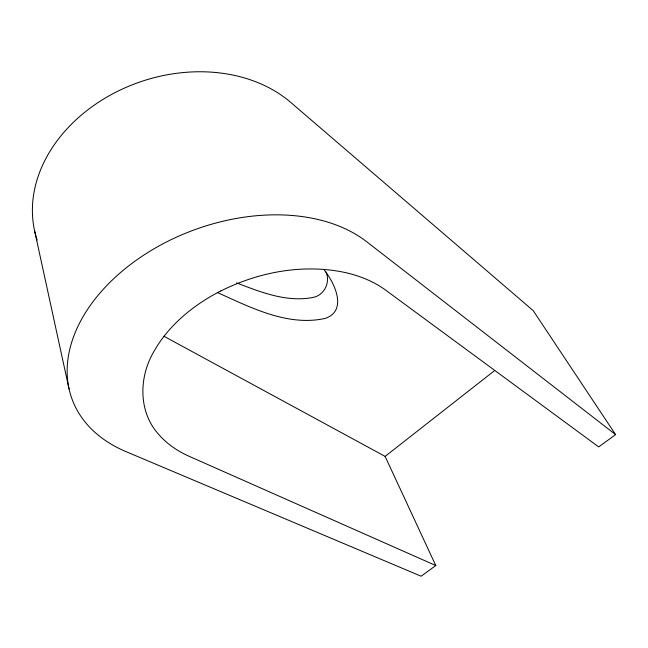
<?xml version="1.0" encoding="UTF-8"?>
<svg xmlns="http://www.w3.org/2000/svg" width="648" height="648" viewBox="0 0 648 648"><rect width="100%" height="100%" fill="white"/><g stroke="black" fill="none" stroke-linecap="round" stroke-linejoin="round"><path stroke-width="0.97" d="M164.033 336.312L385.106 456.395L494.699 370.51M385.106 456.395L435.788 565.542L421.119 576.218L125.866 451.559A172.214 116.211 -20.5 0 1 119.499 273.448A172.214 116.211 -20.5 0 1 366.711 241.753L615.6 434.606L598.695 446.909L385.811 290.255A155.714 100.1 -21.5 0 0 345.157 272.524C303.24 263.59 258.868 271.958 220.863 290.952M236.601 282.884C260.536 292.11 286.61 302.486 312.652 297.497C324.259 295.577 330.472 282.674 326.098 272.03M435.788 565.542L189.467 456.443A157.156 102.408 -23 0 1 158.549 434.225C138.016 411.569 138.899 376.456 154.103 351.208A130.75 85.415 -21.8 0 1 220.846 290.928M217.76 292.694C250.938 307.63 288.085 326.754 325.377 318.362C347.927 310.546 334.409 282.658 324.365 270.216M615.6 434.606L533.174 310.603L290.806 102.465A149.162 117.272 -18.7 0 0 114.024 93.142A149.162 117.272 -18.7 0 0 35.875 235.88M34.595 230.769L69.036 388.93M37.155 240.044A149.162 117.272 -18.7 0 1 36.11 236.723"/></g></svg>
